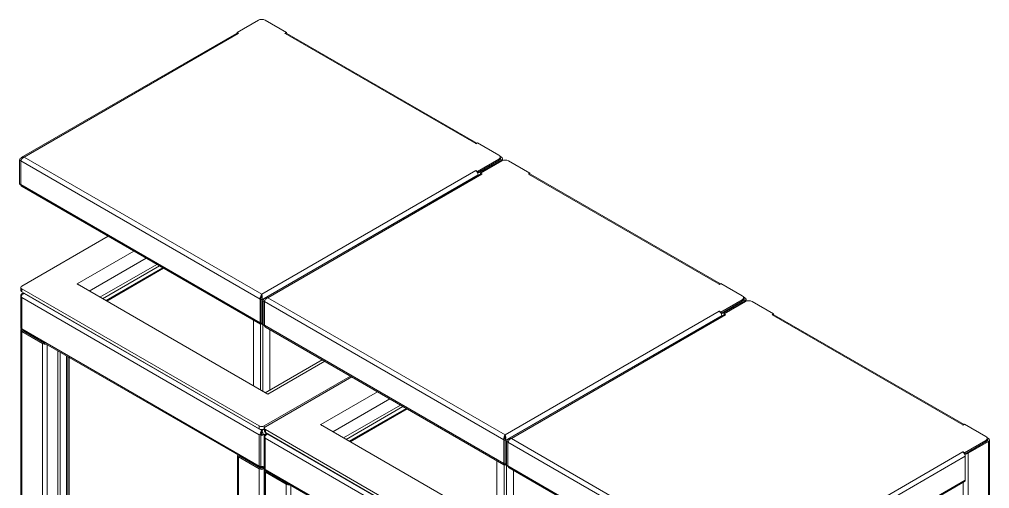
# Model space of a CAD drawing. Header units: inches. Extents: x -9 to 181, y -2 to 130.
# Drawn here: x 138.63 to 180.99, y 107.28 to 127.76 of the extents above; entities that cross this region are included whole.
import ezdxf

# ---------------------------------------------------------------- set-up
doc = ezdxf.new("R2010")
doc.units = ezdxf.units.IN
doc.layers.add('ZANO_R', color=7, linetype='Continuous', lineweight=0)

msp = doc.modelspace()

# ---------------------------------------------------------------- linework, layer by layer
at = {"layer": 'ZANO_R'}
for p, q in [((148.13122, 127.18687), (149.06382, 127.72525)), ((149.35334, 127.72525), (150.28595, 127.18687)), ((148.1121, 127.15249), (138.7137, 121.72691)), ((138.84139, 121.75004), (148.1869, 127.14509)), ((148.19525, 127.14991), (148.13122, 127.18687)), ((148.13122, 127.15894), (148.13122, 127.18687)), ((148.1869, 127.14509), (148.19525, 127.14991)), ((150.28595, 127.18687), (150.22192, 127.14991)), ((150.22192, 127.14991), (150.23027, 127.14509)), ((158.55408, 122.33985), (150.23027, 127.14509)), ((150.28595, 127.15894), (150.28595, 127.18687)), ((158.60625, 122.36032), (150.30507, 127.15249)), ((158.56244, 122.33503), (158.55408, 122.33985)), ((158.62647, 122.37199), (158.56244, 122.33503)), ((159.55907, 121.83361), (158.62647, 122.37199)), ((138.62982, 121.62788), (138.6855, 121.59574)), ((138.62982, 121.62788), (138.62982, 120.58631)), ((138.70191, 121.61438), (138.6855, 121.59574)), ((138.69687, 121.60231), (138.6855, 121.59574)), ((138.6855, 121.59574), (138.6855, 120.55417)), ((138.69246, 121.59172), (149.14594, 115.55705)), ((138.69246, 120.55015), (138.69246, 121.59172)), ((138.84139, 121.75004), (149.20858, 115.76519)), ((158.62647, 121.12809), (159.55907, 121.66647)), ((158.63552, 121.06903), (159.55907, 121.60218)), ((158.76566, 121.04774), (159.69826, 121.58612)), ((158.78515, 121.10719), (159.67599, 121.62146)), ((159.55907, 121.60218), (159.55907, 121.66647)), ((159.60708, 121.64597), (159.62031, 121.65361)), ((159.67599, 121.75003), (159.60709, 121.7898)), ((159.61903, 121.68575), (159.61903, 121.75004)), ((159.62031, 121.71789), (159.61903, 121.71863)), ((159.62031, 121.65361), (159.62031, 121.71789)), ((159.67599, 121.57326), (159.67599, 121.62146)), ((159.72211, 121.59792), (159.72211, 121.68575)), ((159.98778, 121.58612), (160.92039, 121.04774)), ((149.20858, 115.76519), (158.55408, 121.16024)), ((158.55408, 121.16024), (158.56244, 121.16506)), ((158.56244, 121.16506), (158.62647, 121.12809)), ((158.56244, 121.15503), (158.56244, 121.16506)), ((149.20858, 115.52089), (158.65987, 120.97701)), ((158.74654, 121.01336), (149.34814, 115.58778)), ((149.47584, 115.61091), (158.82134, 121.00595)), ((158.62647, 121.08538), (158.62647, 121.12809)), ((158.65987, 120.96333), (158.65987, 120.97701)), ((158.82969, 121.01077), (158.76566, 121.04774)), ((158.76566, 121.01981), (158.76566, 121.04774)), ((158.78515, 121.05899), (158.78515, 121.10719)), ((158.82134, 121.00595), (158.82969, 121.01077)), ((160.92039, 121.04774), (160.85636, 121.01077)), ((160.85636, 121.01077), (160.86471, 121.00595)), ((169.18852, 116.20072), (160.86471, 121.00595)), ((160.92039, 121.01981), (160.92039, 121.04774)), ((169.24069, 116.22119), (160.93951, 121.01336)), ((138.6855, 120.55417), (138.62982, 120.58631)), ((138.6855, 120.55417), (138.69246, 120.55819)), ((138.6855, 120.55417), (138.69246, 120.55232)), ((138.69246, 120.55015), (149.14594, 114.51548)), ((138.74749, 120.46778), (149.1529, 114.46086)), ((138.74117, 116.12426), (142.50634, 118.29784)), ((143.63103, 117.64857), (141.15341, 116.21827)), ((144.16557, 117.33998), (141.681, 115.90567)), ((144.63334, 117.06994), (142.14877, 115.63563)), ((142.2595, 115.57171), (144.74407, 117.00602)), ((144.88409, 116.92519), (142.39951, 115.49088)), ((142.41956, 115.4793), (144.90414, 116.91362)), ((142.444, 115.46519), (144.92858, 116.89951)), ((141.15341, 116.21827), (141.14645, 116.21426)), ((149.47584, 111.4058), (141.14645, 116.21426)), ((141.15341, 116.21024), (141.15341, 116.21827)), ((169.19688, 116.1959), (169.18852, 116.20072)), ((169.26091, 116.23286), (169.19688, 116.1959)), ((170.19351, 115.69448), (169.26091, 116.23286)), ((138.69016, 115.68064), (138.69016, 114.31759)), ((138.69942, 115.70474), (138.69503, 115.70221)), ((138.69505, 116.05997), (138.69505, 115.93138)), ((138.69942, 115.70474), (138.69701, 115.70613)), ((138.69701, 115.70613), (138.69701, 115.70336)), ((149.09723, 110.01727), (138.74117, 115.99569)), ((138.74117, 115.99569), (138.74117, 115.8671)), ((149.09723, 109.88868), (138.74117, 115.8671)), ((138.80317, 115.83131), (138.74153, 115.79573)), ((138.84139, 115.8028), (138.84698, 115.80602)), ((138.85257, 115.8028), (138.84139, 115.8028)), ((149.20858, 109.81795), (138.84139, 115.8028)), ((149.20858, 115.7208), (149.20858, 115.76519)), ((170.31043, 115.6109), (170.24154, 115.65067)), ((149.10558, 109.63311), (138.73282, 115.62117)), ((138.73282, 115.62117), (138.73282, 114.25813)), ((149.14594, 115.55705), (149.15955, 115.5649)), ((149.14594, 114.51548), (149.14594, 115.55705)), ((149.20858, 115.52089), (149.1529, 115.55303)), ((149.1529, 115.55303), (149.1529, 114.51146)), ((149.20858, 115.52089), (149.20858, 114.47932)), ((149.26426, 115.48875), (149.31994, 115.45661)), ((149.26426, 115.48875), (149.26426, 114.44718)), ((149.33635, 115.47524), (149.31994, 115.45661)), ((149.33131, 115.46317), (149.31994, 115.45661)), ((149.31994, 115.45661), (149.31994, 114.41504)), ((149.3269, 115.45259), (159.78039, 109.41792)), ((149.3269, 114.41102), (149.3269, 115.45259)), ((149.47584, 115.61091), (159.84302, 109.62606)), ((169.26091, 114.98896), (170.19351, 115.52734)), ((169.26996, 114.9299), (170.19351, 115.46305)), ((169.4001, 114.90861), (170.3327, 115.44699)), ((169.41959, 114.96806), (170.31043, 115.48233)), ((170.19351, 115.46305), (170.19351, 115.52734)), ((170.24153, 115.50684), (170.25475, 115.51447)), ((170.25347, 115.54662), (170.25347, 115.61091)), ((170.25475, 115.57876), (170.25347, 115.5795)), ((170.25475, 115.51447), (170.25475, 115.57876)), ((170.31043, 115.43413), (170.31043, 115.48233)), ((170.35656, 115.45879), (170.35656, 115.54662)), ((170.62223, 115.44699), (171.55483, 114.90861)), ((159.84302, 109.62606), (169.18852, 115.0211)), ((159.84302, 109.38176), (169.29431, 114.83787)), ((169.38098, 114.87423), (159.98258, 109.44865)), ((160.11028, 109.47178), (169.45578, 114.86682)), ((169.18852, 115.0211), (169.19688, 115.02592)), ((169.19688, 115.02592), (169.26091, 114.98896)), ((169.19688, 115.0159), (169.19688, 115.02592)), ((169.26091, 114.94625), (169.26091, 114.98896)), ((169.29431, 114.8242), (169.29431, 114.83787)), ((169.46413, 114.87164), (169.4001, 114.90861)), ((169.4001, 114.88067), (169.4001, 114.90861)), ((169.41959, 114.91986), (169.41959, 114.96806)), ((169.45578, 114.86682), (169.46413, 114.87164)), ((171.55483, 114.90861), (171.4908, 114.87164)), ((171.4908, 114.87164), (171.49915, 114.86682)), ((179.82297, 110.06158), (171.49915, 114.86682)), ((171.55483, 114.88067), (171.55483, 114.90861)), ((179.87513, 110.08206), (171.57395, 114.87423)), ((148.84668, 114.63764), (148.84668, 111.76901)), ((149.1529, 114.5195), (149.14594, 114.51548)), ((149.1529, 114.51146), (149.20858, 114.47932)), ((149.15847, 114.46093), (149.15847, 111.58901)), ((149.20858, 114.47932), (149.26426, 114.51146)), ((149.23295, 114.44278), (149.26426, 114.46086)), ((149.25869, 111.53116), (149.25869, 114.45764)), ((149.31994, 114.41504), (149.26426, 114.44718)), ((149.31994, 114.41504), (149.3269, 114.41905)), ((149.31994, 114.41504), (149.3269, 114.41319)), ((149.3269, 114.41102), (159.78039, 108.37635)), ((138.69179, 114.19543), (138.69179, 89.44203)), ((138.73282, 114.25813), (149.10558, 108.27006)), ((138.79128, 114.1665), (138.73561, 114.13436)), ((138.73561, 114.13436), (138.73561, 89.38096)), ((139.63759, 113.61366), (138.73561, 114.13436)), ((138.74156, 114.20248), (149.15883, 108.18872)), ((138.79128, 114.1665), (138.79128, 114.17377)), ((139.69326, 113.6458), (138.79128, 114.1665)), ((149.38193, 114.32865), (159.78734, 108.32173)), ((149.57049, 111.58824), (149.57049, 114.21979)), ((139.69326, 113.6458), (139.63759, 113.61366)), ((139.63759, 88.86026), (139.63759, 113.61366)), ((139.69326, 113.65307), (139.69326, 113.6458)), ((139.84916, 113.56307), (139.84916, 90.78909)), ((140.30572, 113.29951), (140.30572, 91.05266)), ((140.40594, 91.05266), (140.40594, 113.24165)), ((140.68989, 113.07773), (140.68989, 90.88874)), ((140.74557, 113.04559), (140.74557, 90.84932)), ((140.74557, 113.04559), (140.74557, 90.92088)), ((140.80125, 113.01345), (140.80125, 90.81718)), ((151.84972, 112.90402), (149.36515, 111.4697)), ((151.96041, 112.84012), (149.48279, 111.40982)), ((149.31994, 110.01727), (153.0851, 112.19085)), ((149.37562, 109.98513), (153.14078, 112.15871)), ((154.26547, 111.50944), (151.78785, 110.07914)), ((149.48279, 111.40982), (149.47584, 111.4058)), ((154.80002, 111.20085), (152.31544, 109.76654)), ((155.26778, 110.93081), (152.78321, 109.4965)), ((152.89394, 109.43257), (155.37851, 110.86689)), ((155.51853, 110.78606), (153.03395, 109.35175)), ((153.054, 109.34017), (155.53858, 110.77449)), ((153.07844, 109.32606), (155.56302, 110.76038)), ((149.09723, 110.01727), (149.09723, 109.88868)), ((149.32949, 109.88774), (149.20858, 109.81795)), ((149.20858, 109.86205), (149.20858, 109.81795)), ((149.20858, 109.75365), (149.20858, 109.81795)), ((149.31994, 109.88868), (149.31994, 110.01727)), ((149.31994, 109.88868), (149.32949, 109.89419)), ((149.32949, 109.92084), (149.32949, 109.79225)), ((159.73167, 103.87814), (149.37562, 109.85656)), ((149.37562, 109.85656), (149.37562, 109.72797)), ((159.73167, 103.74955), (149.37562, 109.72797)), ((151.78785, 110.07914), (151.78089, 110.07512)), ((160.11028, 105.26667), (151.78089, 110.07512)), ((151.78785, 110.07111), (151.78785, 110.07914)), ((179.83132, 110.05676), (179.82297, 110.06158)), ((179.89535, 110.09373), (179.83132, 110.05676)), ((180.82795, 109.55535), (179.89535, 110.09373)), ((149.10558, 109.63311), (149.10558, 108.27006)), ((149.20858, 109.63793), (149.16442, 109.61244)), ((149.16442, 109.61244), (149.16442, 108.24939)), ((149.20858, 109.63793), (149.16682, 109.61382)), ((149.16682, 109.61382), (149.17121, 109.61129)), ((149.16682, 109.61382), (149.16682, 108.25078)), ((149.17121, 109.61129), (149.17121, 108.24825)), ((149.20858, 109.63793), (149.25274, 109.61244)), ((149.42576, 109.69902), (149.31159, 109.63311)), ((149.31159, 109.63311), (149.31159, 108.27006)), ((149.3246, 109.5415), (149.3246, 108.17846)), ((149.33386, 109.56561), (149.32947, 109.56308)), ((149.33386, 109.56561), (149.33145, 109.567)), ((149.33145, 109.567), (149.33145, 109.56422)), ((159.74002, 103.49398), (149.36726, 109.48204)), ((149.36726, 109.48204), (149.36726, 108.119)), ((149.43761, 109.69218), (149.37597, 109.6566)), ((149.47584, 109.66366), (149.48142, 109.66689)), ((149.48701, 109.66366), (149.47584, 109.66366)), ((159.84302, 103.67881), (149.47584, 109.66366)), ((159.78039, 109.41792), (159.79399, 109.42577)), ((159.78039, 108.37635), (159.78039, 109.41792)), ((159.84302, 109.38176), (159.78735, 109.4139)), ((159.78735, 109.4139), (159.78735, 108.37233)), ((159.84302, 109.58167), (159.84302, 109.62606)), ((159.84302, 109.38176), (159.84302, 108.34019)), ((159.8987, 109.34962), (159.95438, 109.31748)), ((159.8987, 109.34962), (159.8987, 108.30805)), ((159.97079, 109.33611), (159.95438, 109.31748)), ((159.96575, 109.32404), (159.95438, 109.31748)), ((159.95438, 109.31748), (159.95438, 108.2759)), ((159.96134, 109.31346), (170.41483, 103.27879)), ((159.96134, 108.27189), (159.96134, 109.31346)), ((160.11028, 109.47178), (170.47746, 103.48693)), ((179.89535, 108.84983), (180.82795, 109.38821)), ((179.9044, 108.79076), (180.82795, 109.32391)), ((180.05403, 108.82893), (180.94487, 109.3432)), ((180.82795, 109.32391), (180.82795, 109.38821)), ((180.87597, 109.36771), (180.88919, 109.37534)), ((180.94487, 109.47177), (180.87598, 109.51154)), ((180.88791, 109.40748), (180.88791, 109.47178)), ((180.88919, 109.43963), (180.88791, 109.44037)), ((180.88919, 109.37534), (180.88919, 109.43963)), ((180.94487, 103.71743), (180.94487, 109.3432)), ((180.991, 103.78171), (180.991, 109.40748)), ((170.47746, 103.48693), (179.82297, 108.88197)), ((179.82297, 108.88197), (179.83132, 108.88679)), ((179.83132, 108.88679), (179.89535, 108.84983)), ((179.83132, 108.87677), (179.83132, 108.88679)), ((148.157, 108.73128), (148.157, 83.97788)), ((148.25649, 108.70236), (148.20082, 108.67021)), ((149.10279, 108.14951), (148.20082, 108.67021)), ((148.20082, 108.67021), (148.20082, 83.91681)), ((148.25649, 108.70236), (148.25649, 108.70962)), ((149.15847, 108.18165), (148.25649, 108.70236)), ((148.71305, 108.43879), (148.71305, 108.44606)), ((159.48112, 108.49851), (159.48112, 105.62988)), ((170.47746, 103.24263), (179.92875, 108.69874)), ((179.89535, 108.80712), (179.89535, 108.84983)), ((179.92875, 107.65717), (179.92875, 108.69874)), ((180.05403, 103.20315), (180.05403, 108.82893)), ((148.75687, 108.41349), (148.75687, 108.42076)), ((148.76316, 108.40986), (148.76316, 108.41713)), ((148.84668, 108.36165), (148.84668, 108.36892)), ((149.15847, 108.18165), (149.10279, 108.14951)), ((149.10279, 108.14951), (149.10279, 83.39611)), ((149.15847, 108.18892), (149.15847, 108.18165)), ((149.16682, 108.25078), (149.16442, 108.24939)), ((149.16682, 108.25078), (149.17121, 108.24825)), ((149.20858, 108.24543), (149.20858, 108.21058)), ((149.25834, 108.18872), (149.3246, 108.22697)), ((149.3246, 108.2197), (149.25869, 108.18165)), ((149.25869, 108.18165), (149.25869, 108.18892)), ((149.25869, 108.18165), (149.31437, 108.14951)), ((149.31159, 108.27006), (149.3246, 108.27758)), ((149.32899, 108.15795), (149.31437, 108.14951)), ((149.31437, 108.14951), (149.31437, 83.39611)), ((149.32623, 108.0563), (149.32623, 83.3029)), ((149.36726, 108.119), (159.74002, 102.13093)), ((149.42573, 108.02737), (149.37005, 107.99523)), ((149.376, 108.06335), (159.79327, 102.04959)), ((149.42573, 108.02737), (149.42573, 108.03464)), ((150.3277, 107.50667), (149.42573, 108.02737)), ((159.78735, 108.38037), (159.78039, 108.37635)), ((159.78735, 108.37233), (159.84302, 108.34019)), ((159.79291, 108.3218), (159.79291, 105.44988)), ((159.84302, 108.34019), (159.8987, 108.37233)), ((159.86739, 108.30365), (159.8987, 108.32172)), ((159.89313, 105.39203), (159.89313, 108.31851)), ((159.95438, 108.2759), (159.8987, 108.30805)), ((159.95438, 108.2759), (159.96134, 108.27992)), ((159.95438, 108.2759), (159.96134, 108.27406)), ((159.96134, 108.27189), (170.41483, 102.23722)), ((160.01637, 108.18951), (170.42178, 102.1826)), ((160.20493, 105.44911), (160.20493, 108.08066)), ((149.37005, 107.99523), (149.37005, 83.24183)), ((150.27203, 107.47453), (149.37005, 107.99523)), ((170.47746, 102.20106), (179.92875, 107.65717)), ((150.3277, 107.50667), (150.27203, 107.47453)), ((150.27203, 82.72113), (150.27203, 107.47453)), ((150.3277, 107.51394), (150.3277, 107.50667)), ((150.4836, 107.42394), (150.4836, 84.64996)), ((170.50183, 102.16452), (179.89776, 107.58867)), ((179.83132, 103.20315), (179.83132, 107.55032))]:
    msp.add_line(p, q, dxfattribs=at)
at = {"layer": 'ZANO_R', "flags": 128}
for points in [[(141.214, 116.17526), (141.20555, 116.18224), (141.15341, 116.21827)], [(138.7072, 114.23361), (138.70318, 114.22848), (138.69466, 114.21228), (138.69179, 114.19543), (138.69466, 114.17858), (138.70318, 114.16238), (138.717, 114.14745), (138.73561, 114.13436)], [(149.42221, 111.43676), (149.43066, 111.43399), (149.48279, 111.40982)], [(151.84844, 110.03613), (151.83999, 110.04311), (151.78785, 110.07914)], [(149.34164, 108.09448), (149.33762, 108.08935), (149.3291, 108.07315), (149.32623, 108.0563), (149.3291, 108.03945), (149.33762, 108.02325), (149.35144, 108.00832), (149.37005, 107.99523)]]:
    msp.add_lwpolyline(points, dxfattribs=at)
at = {"layer": 'ZANO_R'}
for centre, radius, start, end in [((149.20858, 127.44586), 0.31467, 62.609672, 117.390328), ((148.14307, 127.08391), 0.07525, 54.382423, 114.307119), ((150.27409, 127.08391), 0.07525, 65.692881, 125.617577), ((158.60524, 122.25787), 0.09664, 95.919454, 121.966273), ((159.52735, 121.75004), 0.08939, 290.783421, 69.216579), ((159.51657, 121.69596), 0.10296, 294.374658, 354.305201), ((159.60811, 121.68575), 0.03438, 290.783421, 69.216579), ((159.65159, 121.68575), 0.06876, 290.783421, 69.216579), ((159.84302, 121.30673), 0.31467, 62.609672, 117.390328), ((158.43019, 120.96655), 0.22992, 2.605478, 57.394522), ((158.6762, 121.3143), 0.23401, 265.162316, 297.74699), ((158.77751, 120.94478), 0.07525, 54.382423, 114.307119), ((160.90853, 120.94478), 0.07525, 65.692881, 125.617577), ((138.76557, 116.05997), 0.06876, 110.783421, 249.216579), ((169.23969, 116.11874), 0.09664, 95.919454, 121.966273), ((138.74106, 115.68057), 0.05086, 154.813921, 210.000659), ((138.77386, 115.93924), 0.0792, 185.694799, 245.625342), ((170.16179, 115.61091), 0.08939, 290.783421, 69.216579), ((170.15101, 115.55683), 0.10296, 294.374658, 354.305201), ((170.24255, 115.54662), 0.03438, 290.783421, 69.216579), ((170.28603, 115.54662), 0.06876, 290.783421, 69.216579), ((170.47746, 115.1676), 0.31467, 62.609672, 117.390328), ((169.06463, 114.82742), 0.22992, 2.605478, 57.394522), ((169.31064, 115.17516), 0.23401, 265.162316, 297.74699), ((169.41195, 114.80565), 0.07525, 54.382423, 114.307119), ((171.54297, 114.80565), 0.07525, 65.692881, 125.617577), ((138.74269, 114.31805), 0.05254, 180.500287, 209.601785), ((138.81113, 114.20477), 0.04311, 208.534358, 242.584376), ((139.74369, 113.81924), 0.23134, 242.700889, 283.03031), ((139.73798, 113.72715), 0.09283, 241.201147, 261.259983), ((149.20858, 110.23218), 0.24205, 242.609672, 297.390328), ((149.20858, 110.10359), 0.24205, 242.609672, 297.390328), ((149.4083, 109.80011), 0.0792, 185.694799, 245.625342), ((149.40001, 109.92084), 0.06876, 110.783421, 249.216579), ((179.87413, 109.9796), 0.09664, 95.919454, 121.966273), ((149.20854, 109.85674), 0.24827, 261.350242, 280.25511), ((149.3755, 109.54144), 0.05086, 154.813921, 210.000659), ((180.79623, 109.47178), 0.08939, 290.783421, 69.216579), ((180.78545, 109.4177), 0.10296, 294.374658, 354.305201), ((180.87699, 109.40748), 0.03438, 290.783421, 69.216579), ((180.92047, 109.40748), 0.06876, 290.783421, 69.216579), ((179.69907, 108.68829), 0.22992, 2.605478, 57.394522), ((148.22318, 108.73074), 0.06453, 151.450922, 249.719467), ((148.27634, 108.74062), 0.04311, 208.534358, 242.584376), ((179.94508, 109.03603), 0.23401, 265.162316, 297.74699), ((149.20858, 108.35368), 0.22995, 242.609672, 297.390328), ((149.20858, 108.27837), 0.10892, 242.609672, 297.390328), ((149.20854, 108.49369), 0.24827, 261.350242, 280.25511), ((149.37714, 108.17892), 0.05254, 180.500287, 209.601785), ((149.44557, 108.06564), 0.04311, 208.534358, 242.584376), ((179.85545, 107.64908), 0.07375, 305.013333, 6.298848), ((150.37813, 107.68011), 0.23134, 242.700889, 283.03031), ((150.37242, 107.58802), 0.09283, 241.201147, 261.259983)]:
    msp.add_arc(centre, radius, start, end, dxfattribs=at)
for points, knots in [([(138.84139, 121.75004), (138.81829, 121.7511), (138.77206, 121.75322), (138.7097, 121.7288), (138.65976, 121.68659), (138.63953, 121.64693), (138.62982, 121.62788)], [0, 0, 0, 0, 0.25466154, 0.50955327, 0.76444622, 1, 1, 1, 1]), ([(138.62982, 120.58631), (138.64031, 120.57464), (138.65866, 120.55424), (138.69003, 120.53254), (138.70347, 120.52325)], [0, 0, 0, 0, 0.57168326, 1, 1, 1, 1]), ([(138.74749, 120.46778), (138.74748, 120.46778), (138.73203, 120.47232), (138.7099, 120.49944), (138.69827, 120.53325), (138.69246, 120.55015)], [0, 0, 0, 0, 0.000102126, 0.500051063, 1, 1, 1, 1]), ([(138.69701, 115.70613), (138.69776, 115.71259), (138.69917, 115.72481), (138.70131, 115.742), (138.70265, 115.75268), (138.70328, 115.75774)], [0, 0, 0, 0, 0.37106786, 0.70223561, 1, 1, 1, 1]), ([(138.70328, 115.68798), (138.70256, 115.68411), (138.70043, 115.67262), (138.69837, 115.66211), (138.69701, 115.65514)], [0, 0, 0, 0, 0.337390806, 1, 1, 1, 1]), ([(138.70328, 115.75774), (138.71251, 115.76968), (138.73098, 115.79358), (138.7721, 115.81018), (138.81051, 115.81104), (138.83401, 115.80477), (138.84139, 115.8028)], [0, 0, 0, 0, 0.28885974, 0.5781398, 0.86741959, 1, 1, 1, 1]), ([(138.70328, 115.68798), (138.71251, 115.70194), (138.73098, 115.72987), (138.7721, 115.76801), (138.81051, 115.79189), (138.83401, 115.80019), (138.84139, 115.8028)], [0, 0, 0, 0, 0.28885974, 0.5781398, 0.86741959, 1, 1, 1, 1]), ([(138.73282, 115.62117), (138.73274, 115.62131), (138.72725, 115.63093), (138.71716, 115.65067), (138.70811, 115.67318), (138.70399, 115.68579), (138.70328, 115.68798)], [0, 0, 0, 0, 0.006614523, 0.452722551, 0.904642013, 1, 1, 1, 1]), ([(149.2044, 115.68325), (149.20413, 115.68213), (149.20217, 115.67387), (149.19773, 115.65478), (149.18948, 115.62688), (149.17657, 115.59187), (149.16179, 115.56763), (149.1529, 115.55303)], [0, 0, 0, 0, 0.03370623, 0.24850432, 0.45817811, 0.67392331, 1, 1, 1, 1]), ([(149.19471, 115.64557), (149.19469, 115.6474), (149.19457, 115.65969), (149.20002, 115.68063), (149.20573, 115.69414), (149.20858, 115.7009)], [0, 0, 0, 0, 0.08045202, 0.54022601, 1, 1, 1, 1]), ([(149.20858, 115.7208), (149.20845, 115.71494), (149.20818, 115.70259), (149.20567, 115.68981), (149.20434, 115.68309)], [0, 0, 0, 0, 0.47428634, 1, 1, 1, 1]), ([(149.20858, 115.76519), (149.21372, 115.74995), (149.22401, 115.71944), (149.23246, 115.65414), (149.22981, 115.58463), (149.21547, 115.54157), (149.20858, 115.52089)], [0, 0, 0, 0, 0.254661537, 0.509553266, 0.764446218, 1, 1, 1, 1]), ([(149.47584, 115.61091), (149.45273, 115.61197), (149.4065, 115.61409), (149.34414, 115.58967), (149.2942, 115.54746), (149.27397, 115.5078), (149.26426, 115.48875)], [0, 0, 0, 0, 0.25466154, 0.50955327, 0.76444622, 1, 1, 1, 1]), ([(149.17326, 114.49971), (149.17949, 114.49582), (149.19204, 114.48798), (149.20578, 114.47654), (149.21539, 114.46767), (149.22082, 114.4617), (149.2211, 114.46259), (149.22121, 114.46292)], [0, 0, 0, 0, 0.2125233, 0.42844787, 0.64767671, 0.87129682, 1, 1, 1, 1]), ([(149.20858, 114.47932), (149.216, 114.47006), (149.23083, 114.45153), (149.23517, 114.43968), (149.23295, 114.44278), (149.23295, 114.44278)], [0, 0, 0, 0, 0.499948937, 0.999897874, 1, 1, 1, 1]), ([(149.26426, 114.44718), (149.27475, 114.43551), (149.29311, 114.41511), (149.32447, 114.39341), (149.33791, 114.38412)], [0, 0, 0, 0, 0.57168326, 1, 1, 1, 1]), ([(149.38193, 114.32865), (149.38192, 114.32865), (149.36647, 114.33318), (149.34434, 114.36031), (149.33271, 114.39412), (149.3269, 114.41102)], [0, 0, 0, 0, 0.00010213, 0.50005106, 1, 1, 1, 1]), ([(138.69701, 114.2921), (138.69776, 114.28564), (138.69917, 114.27342), (138.70131, 114.25623), (138.70265, 114.24555), (138.70328, 114.24049)], [0, 0, 0, 0, 0.37106786, 0.70223561, 1, 1, 1, 1]), ([(138.70328, 114.24049), (138.70399, 114.24092), (138.70806, 114.24338), (138.7171, 114.24879), (138.72718, 114.25478), (138.73274, 114.25808), (138.73282, 114.25813)], [0, 0, 0, 0, 0.09535794, 0.54138943, 0.99338548, 1, 1, 1, 1]), ([(138.74245, 114.20384), (138.73282, 114.20967), (138.71749, 114.21895), (138.70713, 114.23465), (138.70328, 114.24049)], [0, 0, 0, 0, 0.62841946, 1, 1, 1, 1]), ([(149.14817, 109.65828), (149.14991, 109.67655), (149.1534, 109.71313), (149.17206, 109.76424), (149.192, 109.79879), (149.20462, 109.81336), (149.20858, 109.81795)], [0, 0, 0, 0, 0.28885974, 0.5781398, 0.86741959, 1, 1, 1, 1]), ([(149.20858, 109.63793), (149.2049, 109.64943), (149.1978, 109.67161), (149.19759, 109.70604), (149.20203, 109.73458), (149.20652, 109.74766), (149.20858, 109.75365)], [0, 0, 0, 0, 0.274281362, 0.529249723, 0.784165077, 1, 1, 1, 1]), ([(149.269, 109.65828), (149.26726, 109.67655), (149.26377, 109.71313), (149.24511, 109.76424), (149.22516, 109.79879), (149.21255, 109.81336), (149.20858, 109.81795)], [0, 0, 0, 0, 0.28885974, 0.5781398, 0.86741959, 1, 1, 1, 1]), ([(149.20858, 109.63793), (149.21226, 109.64943), (149.21936, 109.67161), (149.21957, 109.70604), (149.21514, 109.73458), (149.21064, 109.74766), (149.20858, 109.75365)], [0, 0, 0, 0, 0.27428136, 0.52924972, 0.78416508, 1, 1, 1, 1]), ([(149.14817, 109.65828), (149.14664, 109.65738), (149.13797, 109.65226), (149.12315, 109.64351), (149.11123, 109.63646), (149.10566, 109.63316), (149.10558, 109.63311)], [0, 0, 0, 0, 0.09535794, 0.54138943, 0.99338548, 1, 1, 1, 1]), ([(149.16442, 109.61244), (149.16219, 109.61803), (149.15796, 109.62863), (149.15258, 109.64395), (149.14959, 109.65368), (149.14817, 109.65828)], [0, 0, 0, 0, 0.37106786, 0.70223561, 1, 1, 1, 1]), ([(149.269, 109.65828), (149.26739, 109.65306), (149.26263, 109.63759), (149.25668, 109.62246), (149.25274, 109.61244)], [0, 0, 0, 0, 0.33739081, 1, 1, 1, 1]), ([(149.31159, 109.63311), (149.31151, 109.63316), (149.306, 109.63642), (149.2941, 109.64346), (149.27929, 109.65221), (149.27053, 109.65738), (149.269, 109.65828)], [0, 0, 0, 0, 0.006614523, 0.452722551, 0.904642013, 1, 1, 1, 1]), ([(149.33145, 109.567), (149.3322, 109.57345), (149.33362, 109.58567), (149.33575, 109.60287), (149.33709, 109.61355), (149.33772, 109.61861)], [0, 0, 0, 0, 0.37106786, 0.70223561, 1, 1, 1, 1]), ([(149.33772, 109.54885), (149.337, 109.54498), (149.33487, 109.53349), (149.33281, 109.52298), (149.33145, 109.51601)], [0, 0, 0, 0, 0.337390806, 1, 1, 1, 1]), ([(149.33772, 109.61861), (149.34695, 109.63055), (149.36542, 109.65445), (149.40655, 109.67105), (149.44495, 109.67191), (149.46845, 109.66564), (149.47584, 109.66366)], [0, 0, 0, 0, 0.28885974, 0.5781398, 0.86741959, 1, 1, 1, 1]), ([(149.33772, 109.54885), (149.34695, 109.56281), (149.36542, 109.59074), (149.40655, 109.62888), (149.44495, 109.65276), (149.46845, 109.66106), (149.47584, 109.66366)], [0, 0, 0, 0, 0.28885974, 0.5781398, 0.86741959, 1, 1, 1, 1]), ([(149.36726, 109.48204), (149.36718, 109.48218), (149.36169, 109.4918), (149.3516, 109.51153), (149.34255, 109.53405), (149.33843, 109.54666), (149.33772, 109.54885)], [0, 0, 0, 0, 0.006614523, 0.452722551, 0.904642013, 1, 1, 1, 1]), ([(159.83884, 109.54411), (159.83857, 109.54299), (159.83661, 109.53474), (159.83217, 109.51564), (159.82392, 109.48775), (159.81101, 109.45274), (159.79624, 109.42849), (159.78735, 109.4139)], [0, 0, 0, 0, 0.03370623, 0.24850432, 0.45817811, 0.67392331, 1, 1, 1, 1]), ([(159.82915, 109.50644), (159.82913, 109.50827), (159.82901, 109.52056), (159.83446, 109.5415), (159.84017, 109.55501), (159.84302, 109.56177)], [0, 0, 0, 0, 0.08045202, 0.54022601, 1, 1, 1, 1]), ([(159.84302, 109.58167), (159.84289, 109.57581), (159.84262, 109.56346), (159.84011, 109.55068), (159.83878, 109.54396)], [0, 0, 0, 0, 0.47428634, 1, 1, 1, 1]), ([(159.84302, 109.62606), (159.84816, 109.61082), (159.85845, 109.58031), (159.8669, 109.515), (159.86425, 109.4455), (159.84991, 109.40244), (159.84302, 109.38176)], [0, 0, 0, 0, 0.254661537, 0.509553266, 0.764446218, 1, 1, 1, 1]), ([(160.11028, 109.47178), (160.08717, 109.47284), (160.04094, 109.47496), (159.97858, 109.45053), (159.92864, 109.40833), (159.90841, 109.36867), (159.8987, 109.34962)], [0, 0, 0, 0, 0.25466154, 0.50955327, 0.76444622, 1, 1, 1, 1]), ([(149.10558, 108.27006), (149.10566, 108.26992), (149.11116, 108.26032), (149.12307, 108.24162), (149.13787, 108.22243), (149.14664, 108.21251), (149.14817, 108.21078)], [0, 0, 0, 0, 0.00661452, 0.45272255, 0.90464201, 1, 1, 1, 1]), ([(149.14817, 108.21078), (149.14977, 108.21517), (149.15453, 108.22817), (149.16048, 108.24094), (149.16442, 108.24939)], [0, 0, 0, 0, 0.33739081, 1, 1, 1, 1]), ([(149.20858, 108.21058), (149.1999, 108.20271), (149.18252, 108.18697), (149.16118, 108.18464), (149.15029, 108.19503), (149.14867, 108.20702), (149.14817, 108.21078)], [0, 0, 0, 0, 0.28924009, 0.5785212, 0.8678025, 1, 1, 1, 1]), ([(149.20858, 108.21058), (149.21727, 108.20271), (149.23464, 108.18697), (149.25598, 108.18464), (149.26687, 108.19503), (149.26849, 108.20702), (149.269, 108.21078)], [0, 0, 0, 0, 0.28924009, 0.5785212, 0.8678025, 1, 1, 1, 1]), ([(149.25274, 108.24939), (149.25498, 108.24466), (149.25921, 108.2357), (149.26458, 108.22284), (149.26758, 108.21466), (149.269, 108.21078)], [0, 0, 0, 0, 0.37106786, 0.70223561, 1, 1, 1, 1]), ([(149.269, 108.21078), (149.27053, 108.21251), (149.2792, 108.22233), (149.29401, 108.24151), (149.30593, 108.26019), (149.31151, 108.26992), (149.31159, 108.27006)], [0, 0, 0, 0, 0.095357941, 0.541389434, 0.993385481, 1, 1, 1, 1]), ([(149.33145, 108.15297), (149.3322, 108.14651), (149.33362, 108.13429), (149.33575, 108.1171), (149.33709, 108.10641), (149.33772, 108.10136)], [0, 0, 0, 0, 0.37106786, 0.70223561, 1, 1, 1, 1]), ([(149.33772, 108.10136), (149.33843, 108.10179), (149.3425, 108.10425), (149.35154, 108.10966), (149.36162, 108.11565), (149.36718, 108.11895), (149.36726, 108.119)], [0, 0, 0, 0, 0.09535794, 0.54138943, 0.99338548, 1, 1, 1, 1]), ([(149.37689, 108.06471), (149.36726, 108.07054), (149.35193, 108.07982), (149.34157, 108.09552), (149.33772, 108.10136)], [0, 0, 0, 0, 0.62841946, 1, 1, 1, 1]), ([(159.8077, 108.36058), (159.81393, 108.35669), (159.82648, 108.34885), (159.84022, 108.33741), (159.84983, 108.32854), (159.85526, 108.32257), (159.85554, 108.32346), (159.85565, 108.32379)], [0, 0, 0, 0, 0.2125233, 0.42844787, 0.64767671, 0.87129682, 1, 1, 1, 1]), ([(159.84302, 108.34019), (159.85044, 108.33092), (159.86527, 108.3124), (159.86961, 108.30055), (159.86739, 108.30365), (159.86739, 108.30365)], [0, 0, 0, 0, 0.49994894, 0.99989787, 1, 1, 1, 1]), ([(159.8987, 108.30805), (159.90919, 108.29638), (159.92755, 108.27597), (159.95891, 108.25428), (159.97235, 108.24499)], [0, 0, 0, 0, 0.57168326, 1, 1, 1, 1]), ([(160.01637, 108.18952), (160.01636, 108.18952), (160.00092, 108.19405), (159.97878, 108.22118), (159.96715, 108.25498), (159.96134, 108.27189)], [0, 0, 0, 0, 0.000102126, 0.500051063, 1, 1, 1, 1])]:
    msp.add_open_spline(points, degree=3, knots=knots, dxfattribs=at)
for points in [[(138.69246, 121.59172), (138.69764, 121.60657), (138.70801, 121.63627), (138.74327, 121.68455), (138.78902, 121.72675), (138.82394, 121.74228), (138.84139, 121.75004)], [(149.14594, 115.55705), (149.14394, 115.57605), (149.13993, 115.61406), (149.1536, 115.67479), (149.17778, 115.72945), (149.19832, 115.75328), (149.20858, 115.76519)], [(149.3269, 115.45259), (149.33208, 115.46744), (149.34246, 115.49714), (149.37771, 115.54541), (149.42346, 115.58762), (149.45838, 115.60315), (149.47584, 115.61091)], [(149.20366, 114.48214), (149.1938, 114.47366), (149.17409, 114.45671), (149.15114, 114.45783), (149.1387, 114.47715), (149.14353, 114.5027), (149.14594, 114.51548)], [(159.78039, 109.41792), (159.77838, 109.43692), (159.77437, 109.47492), (159.78804, 109.53565), (159.81222, 109.59032), (159.83276, 109.61415), (159.84302, 109.62606)], [(159.96134, 109.31346), (159.96652, 109.32831), (159.9769, 109.35801), (160.01215, 109.40628), (160.0579, 109.44849), (160.09282, 109.46402), (160.11028, 109.47178)], [(159.8381, 108.34301), (159.82825, 108.33453), (159.80853, 108.31757), (159.78558, 108.3187), (159.77314, 108.33802), (159.77797, 108.36357), (159.78039, 108.37635)]]:
    msp.add_open_spline(points, degree=3, dxfattribs=at)

doc.saveas('drawing.dxf')
